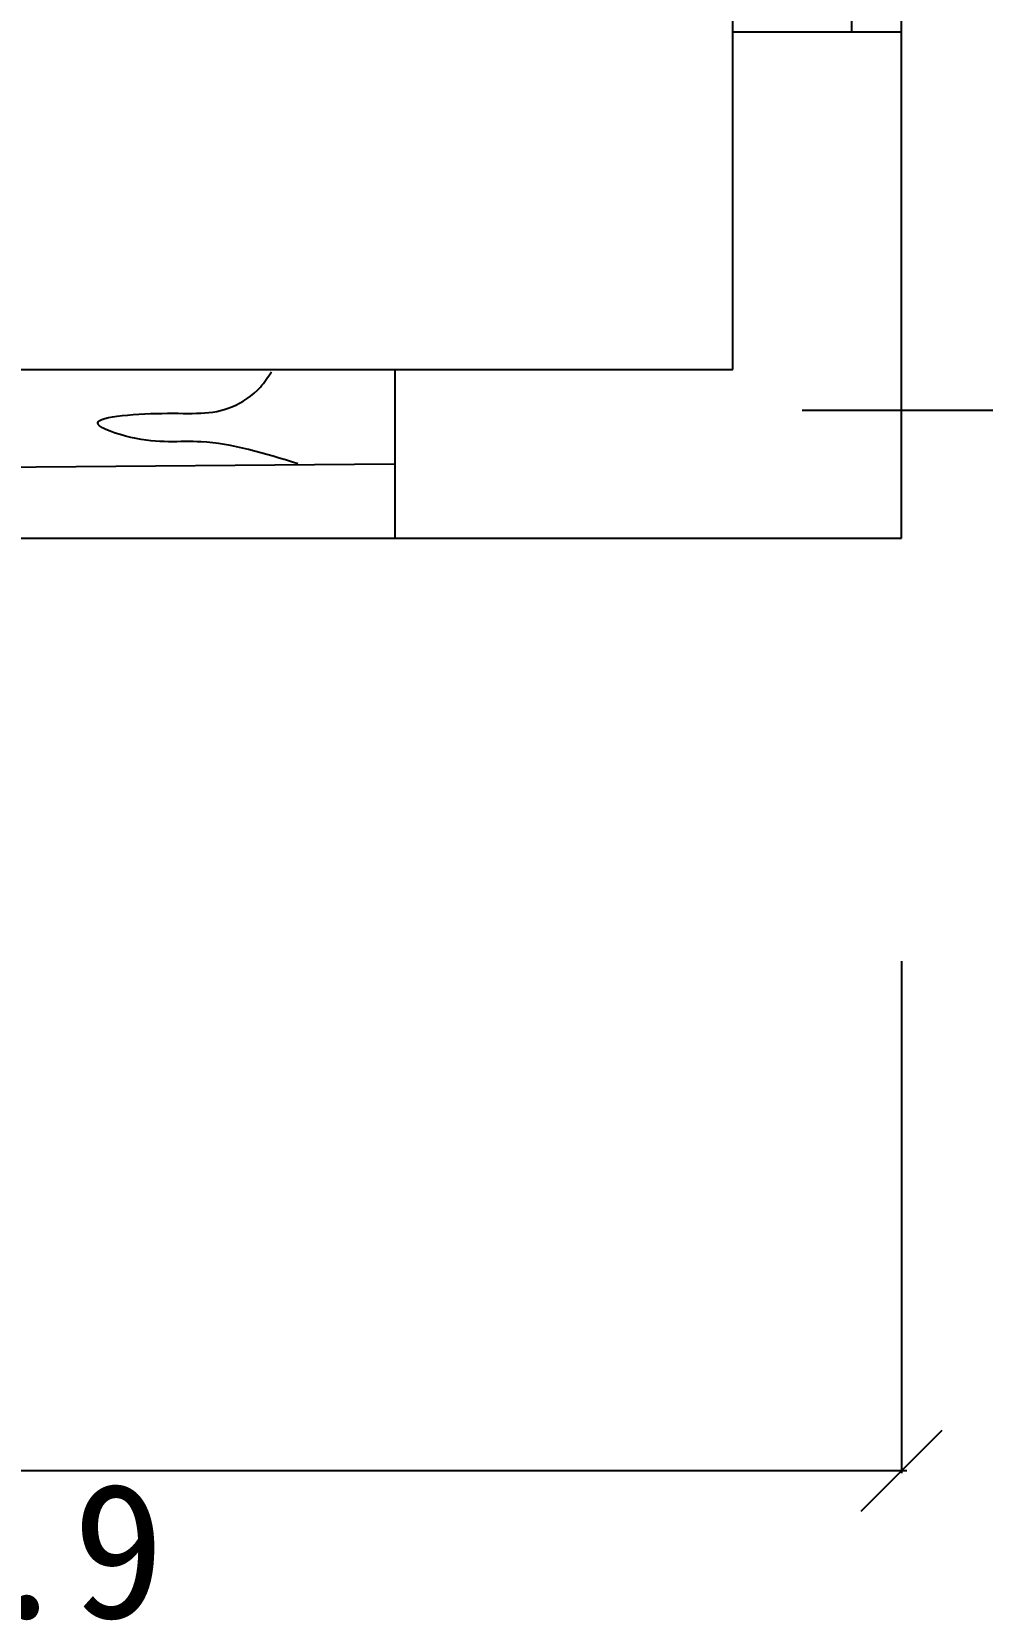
# Model space of a CAD drawing. Extents: x -45948 to -32738, y 12741 to 19047.
# Drawn here: x -34409 to -33846, y 12741 to 13683 of the extents above; entities that cross this region are included whole.
import ezdxf

# ---------------------------------------------------------------- set-up
doc = ezdxf.new("R2010")
doc.units = 0
doc.linetypes.add('ACAD_ISO02W100', pattern=[15, 12, -3])
doc.layers.get('0').update_dxf_attribs({"linetype": 'CONTINUOUS'})
doc.layers.get('DEFPOINTS').update_dxf_attribs({"linetype": 'CONTINUOUS'})
doc.layers.add('C1', color=7, linetype='ACAD_ISO02W100')

# ---------------------------------------------------------------- blocks, each defined once
blk = doc.blocks.new('_OBLIQUE')
at = {"color": 0, "linetype": 'BYBLOCK'}
blk.add_line((-0.5, -0.5), (0.5, 0.5), dxfattribs=at)

msp = doc.modelspace()

# ---------------------------------------------------------------- linework, layer by layer
at = {"color": 0, "linetype": 'BYBLOCK', "ltscale": 10}
for p, q in [((-33894.09558, 13131.94018), (-33894.09558, 12828.67017)), ((-35097.29558, 12830.11017), (-33890.89558, 12830.11017))]:
    msp.add_line(p, q, dxfattribs=at)
at = {"layer": 'C1', "color": 0, "linetype": 'BYBLOCK', "ltscale": 10}
for p, q in [((-33894.09558, 13382.54421), (-33894.09558, 15432.54421)), ((-33994.09558, 13482.54421), (-33994.09558, 15332.54421)), ((-33936.877, 15132.49015), (-33923.72162, 13682.51682)), ((-33994.09558, 13682.54421), (-33894.09558, 13682.54421)), ((-34994.09558, 13482.54421), (-33994.09558, 13482.54421)), ((-34194.09558, 13382.54421), (-34194.09558, 13482.54421)), ((-33952.99489, 13458.47394), (-32737.58087, 13457.80503)), ((-34793.97439, 13421.42066), (-34194.65701, 13426.61507)), ((-35094.09558, 13382.54421), (-33894.09558, 13382.54421))]:
    msp.add_line(p, q, dxfattribs=at)
msp.add_spline([(-34251.85867, 13426.61507), (-34309.06034, 13439.6011), (-34350.66154, 13442.1983), (-34370.1621, 13449.98992), (-34332.46102, 13456.48294), (-34290.8598, 13460.37874), (-34273.95931, 13472.06617), (-34267.45912, 13481.15639)], degree=3, dxfattribs=at)
at = {"layer": 'DEFPOINTS', "color": 0, "linetype": 'BYBLOCK', "ltscale": 10}
for p in [(-33894.09558, 13382.54421), (-33894.09558, 13382.54421), (-33894.09558, 12830.11017)]:
    msp.add_point(p, dxfattribs=at)

# ---------------------------------------------------------------- block references
at = {"color": 0, "linetype": 'BYBLOCK', "ltscale": 10, "xscale": 48, "yscale": 48, "zscale": 48}
msp.add_blockref('_OBLIQUE', (-33894.09558, 12830.11017), dxfattribs=at)

# ---------------------------------------------------------------- texts
at = {"color": 0, "linetype": 'BYBLOCK', "ltscale": 10, "insert": (-34494.09558, 12782.11017), "char_height": 80, "attachment_point": 5}
msp.add_mtext('\\A1;1199.9', dxfattribs=at)

doc.saveas('drawing.dxf')
